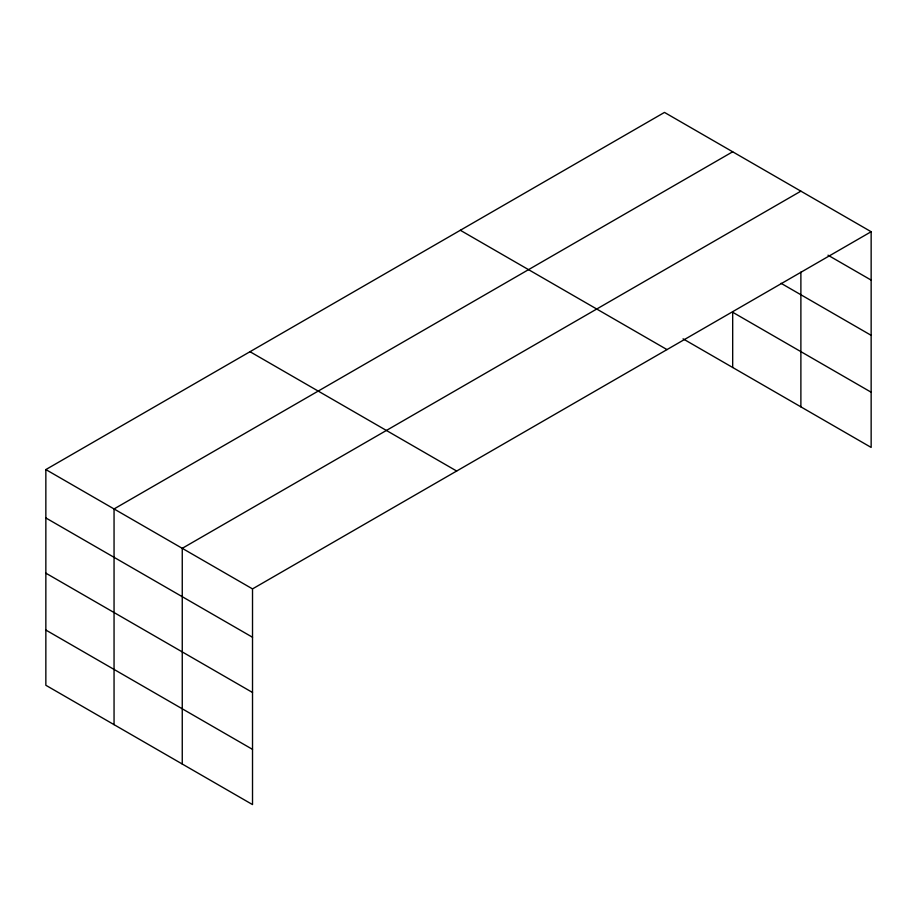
<?xml version="1.0" encoding="UTF-8"?>
<svg xmlns="http://www.w3.org/2000/svg" width="917" height="917" viewBox="0 0 917 917"><rect width="100%" height="100%" fill="white"/><g stroke="black" fill="none" stroke-linecap="round" stroke-linejoin="round"><path stroke-width="1.38" d="M871.15 231.726L664.481 112.413L45.85 469.573L45.85 685.274L252.519 804.587L252.519 588.897L871.15 231.726L871.15 447.427L683.073 338.843M800.885 272.097L800.885 406.861M732.683 151.786L114.052 508.946L114.052 724.648M800.885 191.16L182.254 548.32L182.254 764.021M828.005 255.19L871.15 280.098M781.043 283.296L871.15 335.324M871.15 392.212L732.683 312.261L732.683 367.488M460.334 230.27L667.003 349.595M249.997 351.704L456.666 471.029M45.85 469.573L252.519 588.897M45.85 517.945L252.519 637.258M45.85 573.159L252.519 692.484M45.85 630.048L252.519 749.372"/></g></svg>
